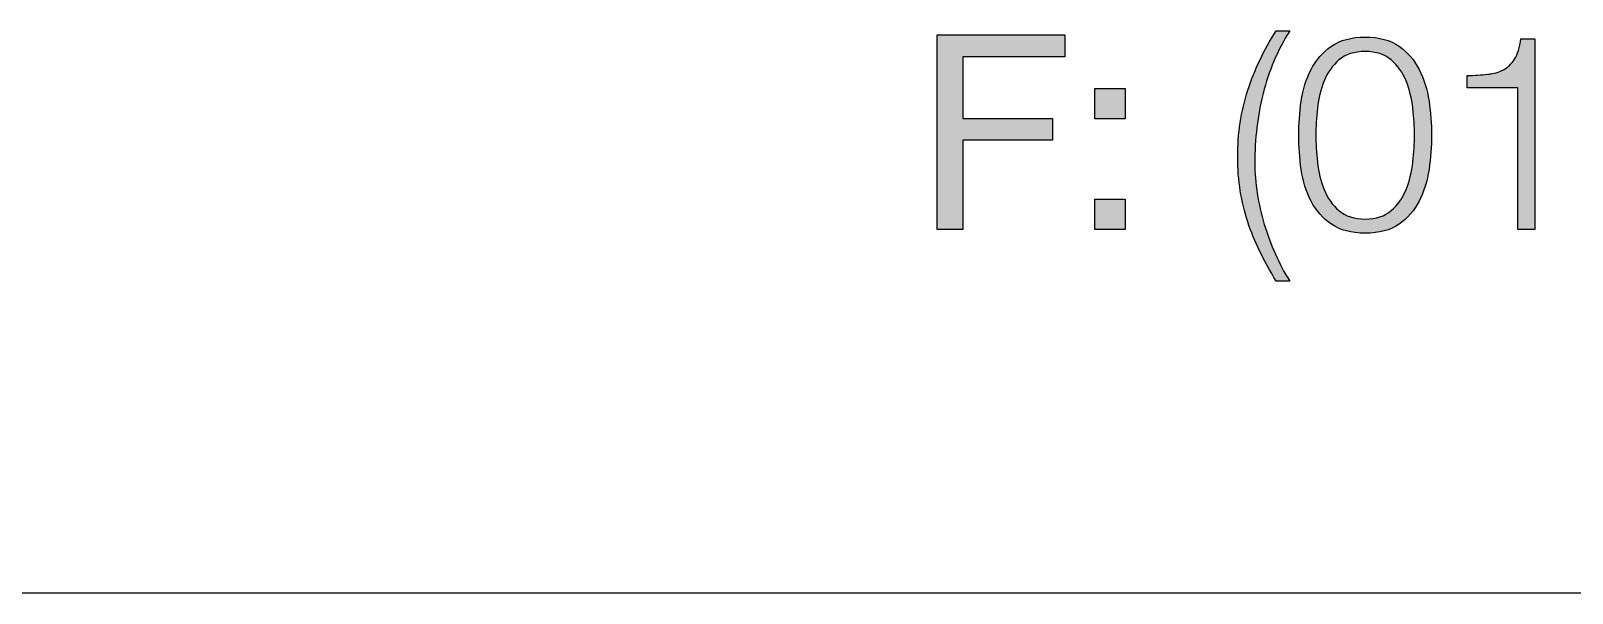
# Paper-space layout 'A4mask' of a CAD drawing. Extents: x 62 to 256, y -11 to 268.
# Drawn here: x 177.4 to 193.25, y 227.85 to 233.64 of the extents above; entities that cross this region are included whole.
import ezdxf
from ezdxf.enums import TextEntityAlignment as Align

# ---------------------------------------------------------------- set-up
doc = ezdxf.new("R2010")
doc.units = 0
doc.layers.get('0').update_dxf_attribs({"linetype": 'CONTINUOUS'})
doc.layers.get('Defpoints').update_dxf_attribs({"linetype": 'CONTINUOUS'})
doc.layers.add('JPP_Mask', color=7, linetype='CONTINUOUS')
doc.styles.add('JPP', font='arial.ttf')

# ---------------------------------------------------------------- blocks, each defined once
blk = doc.blocks.new('A4mask')
at = {"true_color": 0x004a91}
h = blk.add_hatch(color=154, dxfattribs=at)
edge = h.paths.add_edge_path()
edge.add_spline(control_points=[(121.828, 238.023), (121.828, 238.273), (121.857, 238.512), (121.914, 238.741)], knot_values=[7, 7, 7, 7, 8, 8, 8, 8], degree=3, periodic=0)
edge.add_spline(control_points=[(121.914, 238.741), (121.971, 238.968), (122.062, 239.183), (122.187, 239.385)], knot_values=[6, 6, 6, 6, 7, 7, 7, 7], degree=3, periodic=0)
edge.add_spline(control_points=[(122.187, 239.385), (122.187, 239.385), (122.047, 239.385), (122.047, 239.385), (121.923, 239.192), (121.827, 238.989), (121.757, 238.773), (121.687, 238.557), (121.652, 238.329), (121.652, 238.088)], knot_values=[3, 3, 3, 3, 4, 4, 4, 5, 5, 5, 6, 6, 6, 6], degree=3, periodic=0)
edge.add_spline(control_points=[(121.652, 238.088), (121.652, 237.965), (121.661, 237.848), (121.679, 237.739)], knot_values=[2, 2, 2, 2, 3, 3, 3, 3], degree=3, periodic=0)
edge.add_spline(control_points=[(121.679, 237.739), (121.696, 237.63), (121.722, 237.524), (121.755, 237.421)], knot_values=[1, 1, 1, 1, 2, 2, 2, 2], degree=3, periodic=0)
edge.add_spline(control_points=[(121.755, 237.421), (121.789, 237.318), (121.831, 237.216), (121.88, 237.115)], knot_values=[0, 0, 0, 0, 1, 1, 1, 1], degree=3, periodic=0)
edge.add_spline(control_points=[(121.88, 237.115), (121.93, 237.015), (121.985, 236.913), (122.047, 236.81)], knot_values=[13, 13, 13, 13, 14, 14, 14, 14], degree=3, periodic=0)
edge.add_spline(control_points=[(122.047, 236.81), (122.047, 236.81), (122.187, 236.81), (122.187, 236.81), (122.133, 236.896), (122.084, 236.988), (122.04, 237.088)], knot_values=[11, 11, 11, 11, 12, 12, 12, 13, 13, 13, 13], degree=3, periodic=0)
edge.add_spline(control_points=[(122.04, 237.088), (121.996, 237.186), (121.958, 237.289), (121.926, 237.394)], knot_values=[10, 10, 10, 10, 11, 11, 11, 11], degree=3, periodic=0)
edge.add_spline(control_points=[(121.926, 237.394), (121.895, 237.5), (121.87, 237.606), (121.854, 237.712)], knot_values=[9, 9, 9, 9, 10, 10, 10, 10], degree=3, periodic=0)
edge.add_spline(control_points=[(121.854, 237.712), (121.837, 237.819), (121.828, 237.922), (121.828, 238.023)], knot_values=[8, 8, 8, 8, 9, 9, 9, 9], degree=3, periodic=0)
at = {"true_color": 0x0081c6}
for points in [[(119.875, 239.343), (118.561, 239.343), (118.561, 237.342), (118.827, 237.342), (118.827, 238.259), (119.746, 238.259), (119.746, 238.483), (118.827, 238.483), (118.827, 239.119), (119.875, 239.119)], [(120.494, 238.791), (120.184, 238.791), (120.184, 238.48), (120.494, 238.48)], [(120.494, 237.653), (120.184, 237.653), (120.184, 237.342), (120.494, 237.342)]]:
    blk.add_hatch(color=142, dxfattribs=at).paths.add_polyline_path(points)
at = {"true_color": 0x004a91}
h = blk.add_hatch(color=154, dxfattribs=at)
edge = h.paths.add_edge_path()
edge.add_spline(control_points=[(123.647, 238.312), (123.647, 238.426), (123.638, 238.543), (123.62, 238.662)], knot_values=[2, 2, 2, 2, 3, 3, 3, 3], degree=3, periodic=0)
edge.add_spline(control_points=[(123.62, 238.662), (123.602, 238.782), (123.569, 238.89), (123.519, 238.987)], knot_values=[1, 1, 1, 1, 2, 2, 2, 2], degree=3, periodic=0)
edge.add_spline(control_points=[(123.519, 238.987), (123.47, 239.084), (123.401, 239.164), (123.312, 239.227)], knot_values=[0, 0, 0, 0, 1, 1, 1, 1], degree=3, periodic=0)
edge.add_spline(control_points=[(123.312, 239.227), (123.223, 239.289), (123.107, 239.321), (122.963, 239.321)], knot_values=[15, 15, 15, 15, 16, 16, 16, 16], degree=3, periodic=0)
edge.add_spline(control_points=[(122.963, 239.321), (122.821, 239.321), (122.706, 239.289), (122.616, 239.227)], knot_values=[14, 14, 14, 14, 15, 15, 15, 15], degree=3, periodic=0)
edge.add_spline(control_points=[(122.616, 239.227), (122.526, 239.164), (122.457, 239.084), (122.407, 238.987), (122.357, 238.89), (122.324, 238.782), (122.306, 238.662)], knot_values=[12, 12, 12, 12, 13, 13, 13, 14, 14, 14, 14], degree=3, periodic=0)
edge.add_spline(control_points=[(122.306, 238.662), (122.288, 238.543), (122.28, 238.425), (122.28, 238.309)], knot_values=[11, 11, 11, 11, 12, 12, 12, 12], degree=3, periodic=0)
edge.add_spline(control_points=[(122.28, 238.309), (122.28, 238.195), (122.288, 238.078), (122.306, 237.959)], knot_values=[10, 10, 10, 10, 11, 11, 11, 11], degree=3, periodic=0)
edge.add_spline(control_points=[(122.306, 237.959), (122.324, 237.839), (122.357, 237.731), (122.407, 237.634), (122.457, 237.537), (122.526, 237.457), (122.616, 237.396)], knot_values=[8, 8, 8, 8, 9, 9, 9, 10, 10, 10, 10], degree=3, periodic=0)
edge.add_spline(control_points=[(122.616, 237.396), (122.706, 237.334), (122.821, 237.303), (122.963, 237.303)], knot_values=[7, 7, 7, 7, 8, 8, 8, 8], degree=3, periodic=0)
edge.add_spline(control_points=[(122.963, 237.303), (123.107, 237.303), (123.223, 237.334), (123.312, 237.396)], knot_values=[6, 6, 6, 6, 7, 7, 7, 7], degree=3, periodic=0)
edge.add_spline(control_points=[(123.312, 237.396), (123.401, 237.457), (123.47, 237.537), (123.519, 237.634)], knot_values=[5, 5, 5, 5, 6, 6, 6, 6], degree=3, periodic=0)
edge.add_spline(control_points=[(123.519, 237.634), (123.569, 237.731), (123.602, 237.839), (123.62, 237.959)], knot_values=[4, 4, 4, 4, 5, 5, 5, 5], degree=3, periodic=0)
edge.add_spline(control_points=[(123.62, 237.959), (123.638, 238.078), (123.647, 238.196), (123.647, 238.312)], knot_values=[3, 3, 3, 3, 4, 4, 4, 4], degree=3, periodic=0)
edge = h.paths.add_edge_path(flags=16)
edge.add_spline(control_points=[(122.456, 238.312), (122.456, 238.396), (122.462, 238.488), (122.473, 238.589)], knot_values=[2, 2, 2, 2, 3, 3, 3, 3], degree=3, periodic=0)
edge.add_spline(control_points=[(122.473, 238.589), (122.484, 238.69), (122.507, 238.783), (122.541, 238.869)], knot_values=[1, 1, 1, 1, 2, 2, 2, 2], degree=3, periodic=0)
edge.add_spline(control_points=[(122.541, 238.869), (122.576, 238.955), (122.627, 239.027), (122.694, 239.085)], knot_values=[0, 0, 0, 0, 1, 1, 1, 1], degree=3, periodic=0)
edge.add_spline(control_points=[(122.694, 239.085), (122.762, 239.143), (122.851, 239.172), (122.963, 239.172)], knot_values=[15, 15, 15, 15, 16, 16, 16, 16], degree=3, periodic=0)
edge.add_spline(control_points=[(122.963, 239.172), (123.075, 239.172), (123.165, 239.143), (123.232, 239.085)], knot_values=[14, 14, 14, 14, 15, 15, 15, 15], degree=3, periodic=0)
edge.add_spline(control_points=[(123.232, 239.085), (123.299, 239.027), (123.35, 238.955), (123.385, 238.869)], knot_values=[13, 13, 13, 13, 14, 14, 14, 14], degree=3, periodic=0)
edge.add_spline(control_points=[(123.385, 238.869), (123.419, 238.783), (123.442, 238.69), (123.454, 238.589)], knot_values=[12, 12, 12, 12, 13, 13, 13, 13], degree=3, periodic=0)
edge.add_spline(control_points=[(123.454, 238.589), (123.465, 238.488), (123.47, 238.396), (123.47, 238.312)], knot_values=[11, 11, 11, 11, 12, 12, 12, 12], degree=3, periodic=0)
edge.add_spline(control_points=[(123.47, 238.312), (123.47, 238.226), (123.465, 238.133), (123.454, 238.033), (123.442, 237.933), (123.419, 237.84), (123.385, 237.753), (123.35, 237.666), (123.299, 237.593), (123.232, 237.536)], knot_values=[8, 8, 8, 8, 9, 9, 9, 10, 10, 10, 11, 11, 11, 11], degree=3, periodic=0)
edge.add_spline(control_points=[(123.232, 237.536), (123.165, 237.478), (123.075, 237.449), (122.963, 237.449)], knot_values=[7, 7, 7, 7, 8, 8, 8, 8], degree=3, periodic=0)
edge.add_spline(control_points=[(122.963, 237.449), (122.851, 237.449), (122.762, 237.478), (122.694, 237.536), (122.627, 237.593), (122.576, 237.666), (122.541, 237.753), (122.507, 237.84), (122.484, 237.933), (122.473, 238.033), (122.462, 238.133), (122.456, 238.226), (122.456, 238.312)], knot_values=[3, 3, 3, 3, 4, 4, 4, 5, 5, 5, 6, 6, 6, 7, 7, 7, 7], degree=3, periodic=0)
h = blk.add_hatch(color=154, dxfattribs=at)
edge = h.paths.add_edge_path()
edge.add_spline(control_points=[(124.709, 238.323), (124.709, 238.813), (124.709, 239.304), (124.709, 239.304), (124.709, 239.304), (124.673, 239.304), (124.637, 239.304)], knot_values=[3.5, 3.5, 3.5, 3.5, 4, 4, 4, 4.5, 4.5, 4.5, 4.5], degree=3, periodic=0)
edge.add_spline(control_points=[(124.637, 239.304), (124.601, 239.304), (124.566, 239.304), (124.566, 239.304), (124.553, 239.214), (124.531, 239.144), (124.5, 239.095), (124.469, 239.045), (124.431, 239.008), (124.385, 238.984)], knot_values=[1, 1, 1, 1, 1.5, 1.5, 1.5, 2.5, 2.5, 2.5, 3.5, 3.5, 3.5, 3.5], degree=3, periodic=0)
edge.add_spline(control_points=[(124.385, 238.984), (124.339, 238.96), (124.285, 238.944), (124.222, 238.938)], knot_values=[0, 0, 0, 0, 1, 1, 1, 1], degree=3, periodic=0)
edge.add_spline(control_points=[(124.222, 238.938), (124.16, 238.931), (124.09, 238.927), (124.014, 238.925)], knot_values=[9, 9, 9, 9, 10, 10, 10, 10], degree=3, periodic=0)
edge.add_spline(control_points=[(124.014, 238.925), (124.014, 238.925), (124.014, 238.799), (124.014, 238.799), (124.014, 238.799), (124.143, 238.799), (124.273, 238.799)], knot_values=[7.5, 7.5, 7.5, 7.5, 8.5, 8.5, 8.5, 9, 9, 9, 9], degree=3, periodic=0)
edge.add_spline(control_points=[(124.273, 238.799), (124.402, 238.799), (124.532, 238.799), (124.532, 238.799), (124.532, 238.799), (124.532, 238.435), (124.532, 238.071)], knot_values=[6.5, 6.5, 6.5, 6.5, 7, 7, 7, 7.5, 7.5, 7.5, 7.5], degree=3, periodic=0)
edge.add_spline(control_points=[(124.532, 238.071), (124.532, 237.707), (124.532, 237.342), (124.532, 237.342), (124.532, 237.342), (124.576, 237.342), (124.62, 237.342)], knot_values=[5.5, 5.5, 5.5, 5.5, 6, 6, 6, 6.5, 6.5, 6.5, 6.5], degree=3, periodic=0)
edge.add_spline(control_points=[(124.62, 237.342), (124.664, 237.342), (124.709, 237.342), (124.709, 237.342), (124.709, 237.342), (124.709, 237.833), (124.709, 238.323)], knot_values=[4.5, 4.5, 4.5, 4.5, 5, 5, 5, 5.5, 5.5, 5.5, 5.5], degree=3, periodic=0)
at = {"color": 154, "true_color": 0x004a91}
blk.add_line((178.55, 233.6), (2.45, 233.6), dxfattribs=at)
at = {"layer": 'Defpoints', "color": 142, "true_color": 0x0081c6}
for points in [[(119.875, 239.343), (119.875, 239.119), (118.827, 239.119), (118.827, 238.483), (119.746, 238.483), (119.746, 238.259), (118.827, 238.259), (118.827, 237.342), (118.561, 237.342), (118.561, 239.343), (119.875, 239.343)], [(120.184, 238.48), (120.184, 238.791), (120.494, 238.791), (120.494, 238.48), (120.184, 238.48)], [(120.494, 237.653), (120.494, 237.342), (120.184, 237.342), (120.184, 237.653), (120.494, 237.653)]]:
    blk.add_lwpolyline(points, dxfattribs=at)
at = {"layer": 'Defpoints', "color": 154, "true_color": 0x004a91}
for points, knots in [([(121.679, 237.739), (121.661, 237.848), (121.652, 237.965), (121.652, 238.088), (121.652, 238.329), (121.687, 238.557), (121.757, 238.773), (121.827, 238.989), (121.923, 239.192), (122.047, 239.385)], [2, 2, 2, 2, 3, 3, 3, 4, 4, 4, 5, 5, 5, 5]), ([(122.306, 238.662), (122.324, 238.782), (122.357, 238.89), (122.407, 238.987), (122.457, 239.084), (122.526, 239.164), (122.616, 239.227)], [12, 12, 12, 12, 13, 13, 13, 14, 14, 14, 14]), ([(122.616, 239.227), (122.706, 239.289), (122.821, 239.321), (122.963, 239.321), (123.107, 239.321), (123.223, 239.289), (123.312, 239.227)], [14, 14, 14, 14, 15, 15, 15, 16, 16, 16, 16]), ([(124.385, 238.984), (124.431, 239.008), (124.469, 239.045), (124.5, 239.095), (124.531, 239.144), (124.553, 239.214), (124.566, 239.304)], [1, 1, 1, 1, 2, 2, 2, 3, 3, 3, 3]), ([(123.232, 239.085), (123.165, 239.143), (123.075, 239.172), (122.963, 239.172), (122.851, 239.172), (122.762, 239.143), (122.694, 239.085)], [14, 14, 14, 14, 15, 15, 15, 16, 16, 16, 16]), ([(121.914, 238.741), (121.857, 238.512), (121.828, 238.273), (121.828, 238.023), (121.828, 237.922), (121.837, 237.819), (121.854, 237.712)], [7, 7, 7, 7, 8, 8, 8, 9, 9, 9, 9]), ([(122.306, 237.959), (122.288, 238.078), (122.28, 238.195), (122.28, 238.309), (122.28, 238.425), (122.288, 238.543), (122.306, 238.662)], [10, 10, 10, 10, 11, 11, 11, 12, 12, 12, 12]), ([(122.473, 238.589), (122.462, 238.488), (122.456, 238.396), (122.456, 238.312), (122.456, 238.226), (122.462, 238.133), (122.473, 238.033), (122.484, 237.933), (122.507, 237.84), (122.541, 237.753), (122.576, 237.666), (122.627, 237.593), (122.694, 237.536), (122.762, 237.478), (122.851, 237.449), (122.963, 237.449), (123.075, 237.449), (123.165, 237.478), (123.232, 237.536)], [2, 2, 2, 2, 3, 3, 3, 4, 4, 4, 5, 5, 5, 6, 6, 6, 7, 7, 7, 8, 8, 8, 8]), ([(123.232, 237.536), (123.299, 237.593), (123.35, 237.666), (123.385, 237.753), (123.419, 237.84), (123.442, 237.933), (123.454, 238.033), (123.465, 238.133), (123.47, 238.226), (123.47, 238.312), (123.47, 238.396), (123.465, 238.488), (123.454, 238.589)], [8, 8, 8, 8, 9, 9, 9, 10, 10, 10, 11, 11, 11, 12, 12, 12, 12]), ([(123.62, 238.662), (123.638, 238.543), (123.647, 238.426), (123.647, 238.312), (123.647, 238.196), (123.638, 238.078), (123.62, 237.959)], [2, 2, 2, 2, 3, 3, 3, 4, 4, 4, 4]), ([(122.616, 237.396), (122.526, 237.457), (122.457, 237.537), (122.407, 237.634), (122.357, 237.731), (122.324, 237.839), (122.306, 237.959)], [8, 8, 8, 8, 9, 9, 9, 10, 10, 10, 10]), ([(123.312, 237.396), (123.223, 237.334), (123.107, 237.303), (122.963, 237.303), (122.821, 237.303), (122.706, 237.334), (122.616, 237.396)], [6, 6, 6, 6, 7, 7, 7, 8, 8, 8, 8])]:
    blk.add_open_spline(points, degree=3, knots=knots, dxfattribs=at)
for points in [[(122.187, 239.385), (122.062, 239.183), (121.971, 238.968), (121.914, 238.741)], [(122.047, 239.385), (122.047, 239.385), (122.187, 239.385), (122.187, 239.385)], [(123.312, 239.227), (123.401, 239.164), (123.47, 239.084), (123.519, 238.987)], [(124.566, 239.304), (124.566, 239.304), (124.709, 239.304), (124.709, 239.304)], [(124.709, 239.304), (124.709, 239.304), (124.709, 237.342), (124.709, 237.342)], [(122.694, 239.085), (122.627, 239.027), (122.576, 238.955), (122.541, 238.869)], [(123.385, 238.869), (123.35, 238.955), (123.299, 239.027), (123.232, 239.085)], [(123.519, 238.987), (123.569, 238.89), (123.602, 238.782), (123.62, 238.662)], [(124.014, 238.925), (124.09, 238.927), (124.16, 238.931), (124.222, 238.938)], [(124.014, 238.799), (124.014, 238.799), (124.014, 238.925), (124.014, 238.925)], [(124.222, 238.938), (124.285, 238.944), (124.339, 238.96), (124.385, 238.984)], [(122.541, 238.869), (122.507, 238.783), (122.484, 238.69), (122.473, 238.589)], [(123.454, 238.589), (123.442, 238.69), (123.419, 238.783), (123.385, 238.869)], [(124.532, 238.799), (124.532, 238.799), (124.014, 238.799), (124.014, 238.799)], [(124.532, 237.342), (124.532, 237.342), (124.532, 238.799), (124.532, 238.799)], [(123.62, 237.959), (123.602, 237.839), (123.569, 237.731), (123.519, 237.634)], [(121.755, 237.421), (121.722, 237.524), (121.696, 237.63), (121.679, 237.739)], [(121.854, 237.712), (121.87, 237.606), (121.895, 237.5), (121.926, 237.394)], [(123.519, 237.634), (123.47, 237.537), (123.401, 237.457), (123.312, 237.396)], [(121.88, 237.115), (121.831, 237.216), (121.789, 237.318), (121.755, 237.421)], [(121.926, 237.394), (121.958, 237.289), (121.996, 237.186), (122.04, 237.088)], [(124.709, 237.342), (124.709, 237.342), (124.532, 237.342), (124.532, 237.342)], [(122.047, 236.81), (121.985, 236.913), (121.93, 237.015), (121.88, 237.115)], [(122.04, 237.088), (122.084, 236.988), (122.133, 236.896), (122.187, 236.81)], [(122.187, 236.81), (122.187, 236.81), (122.047, 236.81), (122.047, 236.81)]]:
    blk.add_open_spline(points, degree=3, dxfattribs=at)
at = {"color": 7, "style": 'JPP'}
for tag, p in [('Client', (16.17, 271.1)), ('Project1', (16.17, 262.42)), ('Project2', (16.17, 256.92)), ('Title1', (16.17, 246.649))]:
    blk.add_attdef(tag, text='', height=2.2, dxfattribs=at).set_placement(p, align=Align.MIDDLE_LEFT)
at = {"color": 2, "style": 'JPP'}
for tag, p in [('Date', (94.85, 266)), ('Drawn', (94.85, 256)), ('Checked', (94.85, 245.5)), ('Scale', (94.85, 236))]:
    blk.add_attdef(tag, text='', height=1.333, dxfattribs=at).set_placement(p, align=Align.MIDDLE_CENTER)
at = {"color": 6, "style": 'JPP'}
for tag, p in [('Ref', (15.953, 238.876)), ('DrgNo.', (51.883, 238.876)), ('Rev', (75.301, 238.876))]:
    blk.add_attdef(tag, text='', height=2.2, dxfattribs=at).set_placement(p, align=Align.MIDDLE_LEFT)

psp = doc.layouts.new('A4mask')

# ---------------------------------------------------------------- block references
at = {"layer": 'JPP_Mask'}
psp.add_blockref('A4mask', (68.158, -5.749), dxfattribs=at)

doc.saveas('drawing.dxf')
